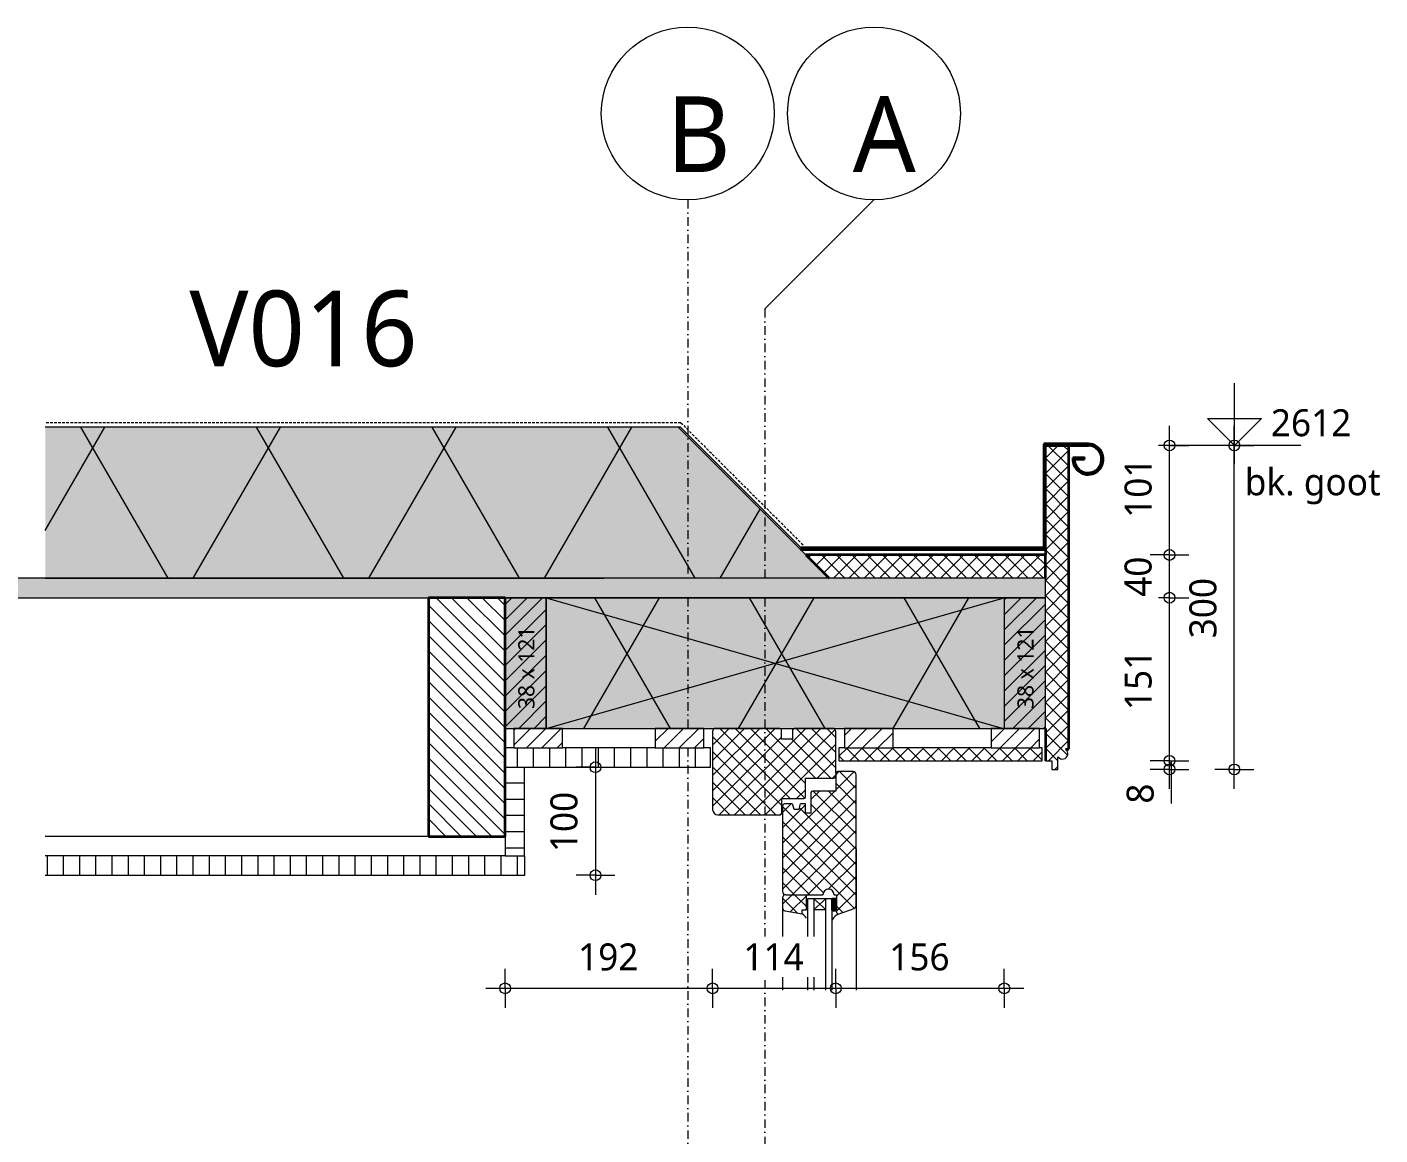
# Model space of a CAD drawing. Header units: millimetres. Extents: x 1789 to 13769, y 2055 to 27197.
# Drawn here: x 11771 to 13023, y 19639 to 20665 of the extents above; entities that cross this region are included whole.
import ezdxf

# ---------------------------------------------------------------- set-up
doc = ezdxf.new("R2010")
doc.units = ezdxf.units.MM
doc.linetypes.add('MV_hidden', pattern=[3.75, 2.5, -1.25])
doc.linetypes.add('MV_stramien', pattern=[16, 8, -4, 0, -4])
for name, color, linetype, lineweight in [('A-ANNO-DIMS', 211, 'Continuous', 13), ('A-ANNO-DIMS-10', 211, 'Continuous', 13), ('A-ANNO-NOTE', 131, 'Continuous', 18), ('A-DETL', 90, 'Continuous', 13), ('A-DETL-GENF', 92, 'Continuous', 18), ('A-DETL-MEDM', 33, 'Continuous', 18), ('G-ANNO-TEXT', 231, 'Continuous', 13)]:
    doc.layers.add(name, color=color, linetype=linetype, lineweight=lineweight)
doc.styles.add('Segoe UI_1', font='segoeui.ttf', dxfattribs={"height": 15})
doc.styles.add('Segoe UI_2', font='segoeui.ttf', dxfattribs={"height": 25})
doc.styles.add('Segoe UI_3', font='segoeui.ttf', dxfattribs={"height": 70})
doc.dimstyles.new('2_5_mm_1', dxfattribs={"dimscale": 304.8, "dimtxt": 26.184099, "dimasz": 0.032808, "dimexe": 0.059055, "dimexo": 0.0625, "dimgap": 0.029528, "dimtad": 1, "dimdec": 0, "dimzin": 0, "dimdsep": 46, "dimtxsty": 'Segoe UI_2', "dimblk1": 'DOTBLANK', "dimblk2": 'DOTBLANK', "dimsah": 1, "dimcen": 0.09, "dimdle": 0.059055, "dimazin": 0, "dimtfac": 1, "dimtdec": 4, "dimtix": 1, "dimtmove": 0, "dimatfit": 3, "dimfxl": 0.059055, "dimfxlon": 1, "dimtvp": 1, "dimtfill": 1, "dimtolj": 1, "dimtzin": 0, "dimarcsym": 2})
doc.dimstyles.new('2_5_mm_2', dxfattribs={"dimscale": 304.8, "dimtxt": 26.184099, "dimasz": 0.032808, "dimexe": 0.059055, "dimexo": 0.0625, "dimgap": 0.029528, "dimtad": 1, "dimdec": 0, "dimzin": 0, "dimdsep": 46, "dimtxsty": 'Segoe UI_2', "dimblk1": 'DOTBLANK', "dimblk2": 'DOTBLANK', "dimsah": 1, "dimcen": 0.09, "dimdle": 0.059055, "dimazin": 0, "dimtfac": 1, "dimtdec": 4, "dimtix": 1, "dimtmove": 1, "dimatfit": 3, "dimfxl": 0.059055, "dimfxlon": 1, "dimtvp": 1, "dimtfill": 1, "dimtolj": 1, "dimtzin": 0, "dimarcsym": 2})
doc.dimstyles.new('2_5_mm_3', dxfattribs={"dimscale": 304.8, "dimtxt": 26.184099, "dimasz": 0.032808, "dimexe": 0.059055, "dimexo": 0.0625, "dimgap": 0.029528, "dimtad": 1, "dimdec": 0, "dimzin": 0, "dimdsep": 46, "dimtxsty": 'Segoe UI_2', "dimblk1": 'DOTBLANK', "dimblk2": 'DOTBLANK', "dimsah": 1, "dimcen": 0.09, "dimdle": 0.059055, "dimazin": 0, "dimtfac": 1, "dimtdec": 4, "dimtix": 1, "dimtmove": 2, "dimatfit": 3, "dimfxl": 0.059055, "dimfxlon": 1, "dimtvp": 1, "dimtfill": 1, "dimtolj": 1, "dimtzin": 0, "dimarcsym": 2})
pattern_1 = [(45, (0, 0), (-7.071068, 7.071068), []), (135, (0, 0), (-7.071068, -7.071068), [])]
pattern_2 = [(270, (0, 0), (-15, -9e-16), [])]
pattern_3 = [(45, (0, 0), (-7.071068, 7.071068), [])]

# ---------------------------------------------------------------- blocks, each defined once
blk = doc.blocks.new('42 isolatie - Type 1-3774970-Details Restauratie 1-10')
at = {"layer": 'A-DETL-GENF'}
blk.add_hatch(color=256, dxfattribs=at).paths.add_polyline_path([(276.3, 0.8), (424.3, 0.8), (424.3, 121.8), (0.3, 121.8), (0.3, 0.8), (268.3, 0.8)])
at = {"layer": 'A-DETL-GENF', "lineweight": 13}
h = blk.add_hatch(dxfattribs=at)
h.set_pattern_fill('FP_1', color=256, style=0, pattern_type=2)
h.set_pattern_definition([(60, (12.83, 244.8), (-107.387, 62), []), (120, (12.83, 244.8), (-107.387, -62), [])])
h.paths.add_polyline_path([(276.3, 0.8), (424.3, 0.8), (424.3, 121.8), (0.3, 121.8), (0.3, 0.8), (268.3, 0.8)])
at = {"layer": 'A-DETL-GENF'}
for p, q in [((424.3, 121.8), (0.3, 121.8)), ((0.3, 121.8), (0.3, 0.8)), ((53.2, 121.8), (0.3, 121.8)), ((424.3, 121.8), (259.9, 121.8)), ((424.3, 0.8), (424.3, 121.8)), ((0.3, 0.8), (15.3, 0.8)), ((0.3, 0.8), (15.3, 0.8)), ((15.3, 0.8), (101.3, 0.8)), ((15.3, 0.8), (101.3, 0.8)), ((101.3, 0.8), (146.3, 0.8)), ((146.3, 0.8), (157.3, 0.8)), ((146.3, 0.8), (157.3, 0.8)), ((157.3, 0.8), (216.7, 0.8)), ((216.7, 0.8), (229.9, 0.8)), ((216.7, 0.8), (229.9, 0.8)), ((229.9, 0.8), (265.3, 0.8)), ((259.9, 0.8), (265.3, 0.8)), ((265.3, 0.8), (276.3, 0.8)), ((265.3, 0.8), (276.3, 0.8)), ((276.3, 0.8), (321.3, 0.8)), ((276.3, 0.8), (321.3, 0.8)), ((321.3, 0.8), (412, 0.8)), ((321.3, 0.8), (412, 0.8)), ((412, 0.8), (424.3, 0.8)), ((412, 0.8), (424.3, 0.8))]:
    blk.add_line(p, q, dxfattribs=at)
blk = doc.blocks.new('42 isolatie - Type 1-3774911-Details Restauratie 1-10')
at = {"layer": 'A-DETL-GENF'}
blk.add_hatch(color=256, dxfattribs=at).paths.add_polyline_path([(209.3, -0.8), (0.3, -0.8), (140.3, -140.8), (726, -140.8), (726, -0.8), (622.6, -0.8)])
at = {"layer": 'A-DETL-GENF', "lineweight": 13}
h = blk.add_hatch(dxfattribs=at)
h.set_pattern_fill('FP_14', color=256, style=0, pattern_type=2)
h.set_pattern_definition([(300, (-857.8, -704), (-121.936, -70.4), []), (240, (-857.8, -704), (-121.936, 70.4), [])])
h.paths.add_polyline_path([(209.3, -0.8), (0.3, -0.8), (140.3, -140.8), (726, -140.8), (726, -0.8), (622.6, -0.8)])
at = {"layer": 'A-DETL-GENF'}
for p, q in [((0.3, -0.8), (21.9, -22.5)), ((726, -0.8), (209.3, -0.8)), ((21.9, -22.5), (26.9, -27.4)), ((21.9, -22.5), (26.9, -27.4)), ((26.9, -27.4), (140.3, -140.8)), ((140.3, -140.8), (726, -140.8)), ((140.3, -140.8), (726, -140.8))]:
    blk.add_line(p, q, dxfattribs=at)
blk = doc.blocks.new('00 plaatmateriaal - d_18 mm-3306958-Details Restauratie 1-10')
at = {"layer": 'A-DETL-GENF', "lineweight": 13}
h = blk.add_hatch(dxfattribs=at)
h.set_pattern_fill('FP_17', color=256, style=0, pattern_type=2)
h.set_pattern_definition([(90, (0, 0), (-15, 9e-16), [])])
h.paths.add_polyline_path([(668.4, -18), (668.4, 0), (224.7, 0), (224.7, -18), (650.4, -18)])
at = {"layer": 'A-DETL-MEDM'}
for p, q in [((650.4, 0), (224.7, 0)), ((668.4, -18), (668.4, 0)), ((224.7, -18), (668.4, -18))]:
    blk.add_line(p, q, dxfattribs=at)
blk = doc.blocks.new('00 plaatmateriaal - d_18 mm-3306959-Details Restauratie 1-10')
at = {"layer": 'A-DETL-GENF', "lineweight": 13}
h = blk.add_hatch(dxfattribs=at)
h.set_pattern_fill('FP_26', color=256, style=0, pattern_type=2)
h.set_pattern_definition(pattern_2)
h.paths.add_polyline_path([(100, 18), (18, 18), (18, 0), (100, 0)])
at = {"layer": 'A-DETL-MEDM'}
for p, q in [((100, 18), (18, 18)), ((100, 0), (100, 18)), ((82, 0), (100, 0))]:
    blk.add_line(p, q, dxfattribs=at)
blk = doc.blocks.new('00 hout_rechthoekig_sls - SLS 38x121-V21-Details Restauratie 1-10')
at = {"layer": 'A-DETL-GENF', "lineweight": 13}
blk.add_hatch(color=256, dxfattribs=at).paths.add_polyline_path([(121, 0), (121, 38), (0, 38), (0, 0)])
at = {"layer": 'A-DETL-MEDM', "lineweight": 13}
h = blk.add_hatch(dxfattribs=at)
h.set_pattern_fill('FP_53', color=256, style=0, pattern_type=2)
h.set_pattern_definition([(135, (20136.481, -12213.73), (-7.071068, -7.071068), [])])
h.paths.add_polyline_path([(121, 0), (121, 38), (0, 38), (0, 0)])
at = {"layer": 'A-DETL-MEDM'}
for p, q in [((121, 38), (0, 38)), ((0, 38), (0, 0)), ((121, 38), (0, 38)), ((121, 8), (121, 38)), ((121, 8), (121, 38)), ((121, 8), (121, 38)), ((0, 0), (121, 0)), ((121, 0), (121, 8)), ((121, 0), (121, 8)), ((121, 0), (121, 8))]:
    blk.add_line(p, q, dxfattribs=at)
blk = doc.blocks.new('00 hout_rechthoekig_sls - SLS 38x121-V22-Details Restauratie 1-10')
at = {"layer": 'A-DETL-GENF', "lineweight": 13}
blk.add_hatch(color=256, dxfattribs=at).paths.add_polyline_path([(121, 0), (121, 38), (0, 38), (0, 0)])
at = {"layer": 'A-DETL-MEDM', "lineweight": 13}
h = blk.add_hatch(dxfattribs=at)
h.set_pattern_fill('FP_54', color=256, style=0, pattern_type=2)
h.set_pattern_definition([(135, (20136.481, -12675.73), (-7.071068, -7.071068), [])])
h.paths.add_polyline_path([(121, 0), (121, 38), (0, 38), (0, 0)])
at = {"layer": 'A-DETL-MEDM'}
for p, q in [((121, 38), (0, 38)), ((0, 38), (0, 0)), ((121, 38), (0, 38)), ((121, 32.7), (121, 38)), ((121, 32.7), (121, 38)), ((121, 32.7), (121, 38)), ((121, 0), (121, 32.7)), ((121, 0), (121, 32.7)), ((121, 0), (121, 32.7)), ((0, 0), (121, 0))]:
    blk.add_line(p, q, dxfattribs=at)
blk = doc.blocks.new('00 plaatmateriaal - d_18 mm-3307018-Details Restauratie 1-10')
at = {"layer": 'A-DETL-GENF', "lineweight": 13}
h = blk.add_hatch(dxfattribs=at)
h.set_pattern_fill('FP_26', color=256, style=0, pattern_type=2)
h.set_pattern_definition(pattern_2)
h.paths.add_polyline_path([(0, 18), (0, 0), (190, 0), (190, 18), (6, 18)])
at = {"layer": 'A-DETL-MEDM'}
for p, q in [((190, 18), (0, 18)), ((0, 18), (0, 0)), ((0, 0), (6, 0)), ((51, 0), (137, 0)), ((182, 0), (190, 0))]:
    blk.add_line(p, q, dxfattribs=at)
blk = doc.blocks.new('31 dubbel_glas - Type 4 vliesgevel 2-3307019-Details Restauratie 1-10')
at = {"layer": 'A-DETL-GENF', "lineweight": 13}
for p, q in [((500, 0), (415.4, 0)), ((500, -23), (500, 0)), ((500, -6), (415.4, -6)), ((490, -6), (490, -17)), ((490, -17), (500, -6)), ((490, -6), (500, -17)), ((415.4, -17), (500, -17)), ((415.4, -23), (500, -23))]:
    blk.add_line(p, q, dxfattribs=at)
blk = doc.blocks.new('DIMBLOCK158-Details Restauratie 1-10')
at = {"layer": 'A-ANNO-DIMS-10'}
for p, q in [((12888.6, 19959.5), (12888.6, 20295.5)), ((12888.6, 20277.5), (12870.6, 20277.5)), ((12888.6, 20277.5), (12906.6, 20277.5)), ((12888.6, 19977.5), (12870.6, 19977.5)), ((12888.6, 19977.5), (12906.6, 19977.5))]:
    blk.add_line(p, q, dxfattribs=at)
for centre in [(12888.6, 20277.5), (12888.6, 19977.5)]:
    blk.add_circle(centre, 5, dxfattribs=at)
at = {"layer": 'A-ANNO-DIMS-10', "color": 0, "insert": (12847, 20098.9), "char_height": 25, "width": 68.555, "attachment_point": 1, "rotation": 90, "line_spacing_factor": 1.142579, "style": 'Segoe UI_2', "bg_fill": 3, "box_fill_scale": 1.25, "bg_fill_color": 9, "bg_fill_true_color": 13158600, "bg_fill_transparency": 0}
blk.add_mtext('300', dxfattribs=at)
blk = doc.blocks.new('_DotBlank')
at = {"color": 0, "linetype": 'ByBlock', "lineweight": -2}
blk.add_line((-0.5, 0), (-1, 0), dxfattribs=at)
blk.add_circle((0, 0), 0.5, dxfattribs=at)
blk = doc.blocks.new('DIMBLOCK159-Details Restauratie 1-10')
at = {"layer": 'A-ANNO-DIMS-10'}
for p, q in [((12828.6, 19985.5), (12810.6, 19985.5)), ((12828.6, 19959.5), (12828.6, 19985.5)), ((12828.6, 19985.5), (12846.6, 19985.5)), ((12830.5, 19984.8), (12828.6, 19981.5)), ((12830.5, 19945.8), (12830.5, 19984.8)), ((12828.6, 19977.5), (12810.6, 19977.5)), ((12828.6, 19977.5), (12846.6, 19977.5))]:
    blk.add_line(p, q, dxfattribs=at)
for centre in [(12828.6, 19985.5), (12828.6, 19977.5)]:
    blk.add_circle(centre, 5, dxfattribs=at)
at = {"layer": 'A-ANNO-DIMS-10', "color": 0, "insert": (12788.9, 19945.8), "char_height": 25, "width": 22.852, "attachment_point": 1, "rotation": 90, "line_spacing_factor": 1.142579, "style": 'Segoe UI_2', "bg_fill": 3, "box_fill_scale": 1.25, "bg_fill_color": 9, "bg_fill_true_color": 13158600, "bg_fill_transparency": 0}
blk.add_mtext('8', dxfattribs=at)
blk = doc.blocks.new('DIMBLOCK160-Details Restauratie 1-10')
at = {"layer": 'A-ANNO-DIMS-10'}
for p, q in [((12828.6, 20136.5), (12810.6, 20136.5)), ((12828.6, 19985.5), (12828.6, 20136.5)), ((12828.6, 20136.5), (12846.6, 20136.5)), ((12828.6, 19985.5), (12810.6, 19985.5)), ((12828.6, 19985.5), (12846.6, 19985.5))]:
    blk.add_line(p, q, dxfattribs=at)
for centre in [(12828.6, 20136.5), (12828.6, 19985.5)]:
    blk.add_circle(centre, 5, dxfattribs=at)
at = {"layer": 'A-ANNO-DIMS-10', "color": 0, "insert": (12787, 20032.4), "char_height": 25, "width": 68.555, "attachment_point": 1, "rotation": 90, "line_spacing_factor": 1.142579, "style": 'Segoe UI_2', "bg_fill": 3, "box_fill_scale": 1.25, "bg_fill_color": 9, "bg_fill_true_color": 13158600, "bg_fill_transparency": 0}
blk.add_mtext('151', dxfattribs=at)
blk = doc.blocks.new('DIMBLOCK161-Details Restauratie 1-10')
at = {"layer": 'A-ANNO-DIMS-10'}
for p, q in [((12828.6, 20176.1), (12810.6, 20176.1)), ((12828.6, 20136.5), (12828.6, 20176.1)), ((12828.6, 20176.1), (12846.6, 20176.1)), ((12828.6, 20136.5), (12810.6, 20136.5)), ((12828.6, 20136.5), (12846.6, 20136.5))]:
    blk.add_line(p, q, dxfattribs=at)
for centre in [(12828.6, 20176.1), (12828.6, 20136.5)]:
    blk.add_circle(centre, 5, dxfattribs=at)
at = {"layer": 'A-ANNO-DIMS-10', "color": 0, "insert": (12787, 20137.3), "char_height": 25, "width": 45.703, "attachment_point": 1, "rotation": 90, "line_spacing_factor": 1.142579, "style": 'Segoe UI_2', "bg_fill": 3, "box_fill_scale": 1.25, "bg_fill_color": 9, "bg_fill_true_color": 13158600, "bg_fill_transparency": 0}
blk.add_mtext('40', dxfattribs=at)
blk = doc.blocks.new('DIMBLOCK162-Details Restauratie 1-10')
at = {"layer": 'A-ANNO-DIMS-10'}
for p, q in [((12828.6, 20176.1), (12828.6, 20295.5)), ((12828.6, 20277.5), (12810.6, 20277.5)), ((12828.6, 20277.5), (12846.6, 20277.5)), ((12828.6, 20176.1), (12810.6, 20176.1)), ((12828.6, 20176.1), (12846.6, 20176.1))]:
    blk.add_line(p, q, dxfattribs=at)
for centre in [(12828.6, 20277.5), (12828.6, 20176.1)]:
    blk.add_circle(centre, 5, dxfattribs=at)
at = {"layer": 'A-ANNO-DIMS-10', "color": 0, "insert": (12787, 20210.4), "char_height": 25, "width": 68.555, "attachment_point": 1, "rotation": 90, "line_spacing_factor": 1.142579, "style": 'Segoe UI_2', "bg_fill": 3, "box_fill_scale": 1.25, "bg_fill_color": 9, "bg_fill_true_color": 13158600, "bg_fill_transparency": 0}
blk.add_mtext('101', dxfattribs=at)
blk = doc.blocks.new('DIMBLOCK163-Details Restauratie 1-10')
at = {"layer": 'A-ANNO-DIMS-10'}
for p, q in [((12213.7, 19774.8), (12213.7, 19792.8)), ((12405.7, 19774.8), (12405.7, 19792.8)), ((12195.7, 19774.8), (12405.7, 19774.8)), ((12213.7, 19774.8), (12213.7, 19756.8)), ((12405.7, 19774.8), (12405.7, 19756.8))]:
    blk.add_line(p, q, dxfattribs=at)
for centre in [(12213.7, 19774.8), (12405.7, 19774.8)]:
    blk.add_circle(centre, 5, dxfattribs=at)
at = {"layer": 'A-ANNO-DIMS-10', "color": 0, "insert": (12281.2, 19816.4), "char_height": 25, "width": 68.555, "attachment_point": 1, "line_spacing_factor": 1.142579, "style": 'Segoe UI_2', "bg_fill": 3, "box_fill_scale": 1.25, "bg_fill_color": 9, "bg_fill_true_color": 13158600, "bg_fill_transparency": 0}
blk.add_mtext('192', dxfattribs=at)
blk = doc.blocks.new('DIMBLOCK164-Details Restauratie 1-10')
at = {"layer": 'A-ANNO-DIMS-10'}
for p, q in [((12405.7, 19774.8), (12405.7, 19792.8)), ((12519.7, 19774.8), (12519.7, 19792.8)), ((12405.7, 19774.8), (12519.7, 19774.8)), ((12405.7, 19774.8), (12405.7, 19756.8)), ((12519.7, 19774.8), (12519.7, 19756.8))]:
    blk.add_line(p, q, dxfattribs=at)
for centre in [(12405.7, 19774.8), (12519.7, 19774.8)]:
    blk.add_circle(centre, 5, dxfattribs=at)
at = {"layer": 'A-ANNO-DIMS-10', "color": 0, "insert": (12434.2, 19816.4), "char_height": 25, "width": 68.555, "attachment_point": 1, "line_spacing_factor": 1.142579, "style": 'Segoe UI_2', "bg_fill": 3, "box_fill_scale": 1.25, "bg_fill_color": 9, "bg_fill_true_color": 13158600, "bg_fill_transparency": 0}
blk.add_mtext('114', dxfattribs=at)
blk = doc.blocks.new('DIMBLOCK165-Details Restauratie 1-10')
at = {"layer": 'A-ANNO-DIMS-10'}
for p, q in [((12519.7, 19774.8), (12519.7, 19792.8)), ((12675.7, 19774.8), (12675.7, 19792.8)), ((12519.7, 19774.8), (12693.7, 19774.8)), ((12519.7, 19774.8), (12519.7, 19756.8)), ((12675.7, 19774.8), (12675.7, 19756.8))]:
    blk.add_line(p, q, dxfattribs=at)
for centre in [(12519.7, 19774.8), (12675.7, 19774.8)]:
    blk.add_circle(centre, 5, dxfattribs=at)
at = {"layer": 'A-ANNO-DIMS-10', "color": 0, "insert": (12569.2, 19816.4), "char_height": 25, "width": 68.555, "attachment_point": 1, "line_spacing_factor": 1.142579, "style": 'Segoe UI_2', "bg_fill": 3, "box_fill_scale": 1.25, "bg_fill_color": 9, "bg_fill_true_color": 13158600, "bg_fill_transparency": 0}
blk.add_mtext('156', dxfattribs=at)
blk = doc.blocks.new('DIMBLOCK169-Details Restauratie 1-10')
at = {"layer": 'A-ANNO-DIMS-10'}
for p, q in [((12297.3, 19997.5), (12297.3, 19861.5)), ((12297.3, 19979.5), (12279.3, 19979.5)), ((12297.3, 19979.5), (12315.3, 19979.5)), ((12297.3, 19879.5), (12279.3, 19879.5)), ((12297.3, 19879.5), (12315.3, 19879.5))]:
    blk.add_line(p, q, dxfattribs=at)
for centre in [(12297.3, 19979.5), (12297.3, 19879.5)]:
    blk.add_circle(centre, 5, dxfattribs=at)
at = {"layer": 'A-ANNO-DIMS-10', "color": 0, "insert": (12255.6, 19900.9), "char_height": 25, "width": 68.555, "attachment_point": 1, "rotation": 90, "line_spacing_factor": 1.142579, "style": 'Segoe UI_2', "bg_fill": 3, "box_fill_scale": 1.25, "bg_fill_color": 9, "bg_fill_true_color": 13158600, "bg_fill_transparency": 0}
blk.add_mtext('100', dxfattribs=at)

msp = doc.modelspace()

# ---------------------------------------------------------------- hatches: boundary and pattern name
at = {"layer": 'A-DETL-GENF'}
for points in [[(12487.1, 20181.1), (12713.7, 20181.1), (12713.7, 20277.5), (12753.6, 20277.5), (12756.7, 20277), (12759.7, 20275.7), (12762.1, 20273.7), (12764.1, 20271.2), (12765.3, 20268.3), (12765.8, 20265.1), (12765.5, 20262), (12764.4, 20259), (12762.6, 20256.4), (12760.2, 20254.3), (12757.4, 20252.9), (12754.3, 20252.2), (12751.1, 20252.3), (12748, 20253.2), (12745.6, 20254.7), (12743.5, 20256.7), (12741.9, 20259.1), (12740.9, 20261.7), (12740.5, 20264.6), (12750, 20264.8), (12750, 20266.3), (12739, 20266.1), (12739.2, 20262.5), (12740.2, 20259.2), (12742, 20256.2), (12744.4, 20253.7), (12747.4, 20251.9), (12750.8, 20250.8), (12754.4, 20250.7), (12757.9, 20251.5), (12761, 20253.1), (12763.7, 20255.4), (12765.7, 20258.3), (12766.9, 20261.7), (12767.3, 20265.2), (12766.8, 20268.7), (12765.4, 20272), (12763.2, 20274.8), (12760.4, 20277), (12757.1, 20278.4), (12753.6, 20279), (12712.2, 20279), (12712.2, 20182.6), (12487.7, 20182.6), (12375.9, 20294.5), (12373.7, 20294.5)], [(12520.5, 19847.2), (12520.5, 19857.5), (12516.5, 19857.5), (12516.5, 19847.2)]]:
    msp.add_hatch(color=7, dxfattribs=at).paths.add_polyline_path(points)
at = {"layer": 'A-DETL-GENF', "lineweight": 13}
h = msp.add_hatch(dxfattribs=at)
h.set_pattern_fill('FP_21', color=250, style=0, pattern_type=2)
h.set_pattern_definition(pattern_1)
h.paths.add_polyline_path([(12725.4, 19977.5), (12725.4, 19989.1), (12726.2, 19988.2), (12727.3, 19987.6), (12728.4, 19987.2), (12729.7, 19987.1), (12730.9, 19987.3), (12732, 19987.8), (12733, 19988.5), (12733.8, 19989.5), (12734.3, 19990.6), (12734.5, 19991.9), (12734.4, 19993.1), (12734, 19994.3), (12733.3, 19995.3), (12732.4, 19996.1), (12735.4, 19996.1), (12735.4, 20277.5), (12713.7, 20277.5), (12713.7, 19985.6), (12719.6, 19985.6), (12719.6, 19977.5)])
h = msp.add_hatch(dxfattribs=at)
h.set_pattern_fill('FP_21', color=250, style=0, pattern_type=2)
h.set_pattern_definition(pattern_1)
h.paths.add_polyline_path([(12513.7, 20154.5), (12713.7, 20154.5), (12713.7, 20176.1), (12492.1, 20176.1)])
h = msp.add_hatch(dxfattribs=at)
h.set_pattern_fill('FP_16', color=253, style=0, pattern_type=2)
h.set_pattern_definition([(0, (0, 0), (0, 10), [100, 0]), (45, (0, 0), (10.0013183, 0), [14.142, -14.142]), (315, (0, 0), (10.0013183, 0), [14.142, -14.142])])
h.paths.add_polyline_path([(12713.7, 20136.5), (12713.7, 20154.5), (11643.4, 20154.5), (11643.4, 20136.5), (12511.3, 20136.5)])
h = msp.add_hatch(dxfattribs=at)
h.set_pattern_fill('FP_2', color=250, style=0, pattern_type=2)
h.set_pattern_definition([(135, (0, 0), (-7.071068, -7.071068), [])])
h.paths.add_polyline_path([(12213.7, 19915.5), (12213.7, 20136.5), (12142.7, 20136.5), (12142.7, 19915.5)])
h = msp.add_hatch(dxfattribs=at)
h.set_pattern_fill('FP_10', color=250, style=0, pattern_type=2)
h.set_pattern_definition(pattern_3)
h.paths.add_polyline_path([(12266.7, 19997.5), (12266.7, 20015.5), (12221.7, 20015.5), (12221.7, 19997.5)])
h = msp.add_hatch(dxfattribs=at)
h.set_pattern_fill('FP_10', color=250, style=0, pattern_type=2)
h.set_pattern_definition(pattern_3)
h.paths.add_polyline_path([(12397.7, 19997.5), (12397.7, 20015.5), (12352.7, 20015.5), (12352.7, 19997.5)])
h = msp.add_hatch(dxfattribs=at)
h.set_pattern_fill('FP_21', color=250, style=0, pattern_type=2)
h.set_pattern_definition(pattern_1)
h.paths.add_polyline_path([(12410.7, 19935.5), (12468.2, 19935.5), (12469, 19935.7), (12469.5, 19936.2), (12469.7, 19937), (12469.7, 19950.5), (12490.6, 19950.5), (12491, 19950.7), (12491.5, 19951.2), (12491.7, 19952), (12491.7, 19969.5), (12518.2, 19969.5), (12518.7, 19969.7), (12519.1, 19970.1), (12519.5, 19970.5), (12519.7, 19971), (12519.7, 19971.5), (12519.6, 20013.3), (12519.3, 20014), (12518.9, 20014.6), (12518.2, 20015.1), (12517.5, 20015.4), (12516.7, 20015.5), (12481.3, 20015.5), (12480.6, 20015.3), (12480, 20014.7), (12479.8, 20014), (12479.8, 20005.5), (12469.6, 20005.5), (12469.6, 20014.4), (12469.2, 20015), (12468.9, 20015.3), (12468.1, 20015.5), (12408, 20015.4), (12407.2, 20015.1), (12406.6, 20014.6), (12406.1, 20014), (12405.8, 20013.3), (12405.7, 20012.5), (12405.7, 19940.5), (12405.9, 19939.2), (12406.4, 19938), (12407.2, 19936.9), (12408.2, 19936.2), (12409.4, 19935.7)])
h = msp.add_hatch(dxfattribs=at)
h.set_pattern_fill('FP_10', color=250, style=0, pattern_type=2)
h.set_pattern_definition(pattern_3)
h.paths.add_polyline_path([(12572.7, 19997.5), (12572.7, 20015.5), (12527.7, 20015.5), (12527.7, 19997.5)])
h = msp.add_hatch(dxfattribs=at)
h.set_pattern_fill('FP_10', color=250, style=0, pattern_type=2)
h.set_pattern_definition(pattern_3)
h.paths.add_polyline_path([(12708.4, 19997.5), (12708.4, 20015.5), (12663.4, 20015.5), (12663.4, 19997.5)])
h = msp.add_hatch(dxfattribs=at)
h.set_pattern_fill('FP_21', color=250, style=0, pattern_type=2)
h.set_pattern_definition(pattern_1)
h.paths.add_polyline_path([(12527.7, 19985.5), (12710.7, 19985.5), (12710.7, 19997.5), (12522.7, 19997.5), (12522.7, 19985.5)])
h = msp.add_hatch(dxfattribs=at)
h.set_pattern_fill('FP_21', color=250, style=0, pattern_type=2)
h.set_pattern_definition(pattern_1)
h.paths.add_polyline_path([(12521.9, 19843.5), (12537.2, 19849.1), (12537.8, 19849.6), (12538.2, 19850.2), (12538.4, 19850.9), (12538.5, 19851.6), (12538.4, 19973.3), (12538.1, 19974), (12537.7, 19974.6), (12537, 19975.1), (12536.3, 19975.4), (12535.5, 19975.5), (12521.2, 19975.5), (12520.5, 19975.3), (12519.9, 19974.7), (12519.7, 19974), (12519.7, 19957.5), (12498.2, 19957.5), (12497.5, 19957.3), (12496.9, 19956.7), (12496.7, 19956), (12496.7, 19937), (12491.7, 19937), (12491.7, 19945.5), (12487.5, 19945.5), (12486.8, 19945.2), (12486.5, 19944.7), (12485.4, 19940.5), (12481.1, 19940.5), (12479.8, 19945), (12479.7, 19945.2), (12479, 19945.5), (12472, 19945.4), (12471.5, 19945.2), (12471.1, 19944.9), (12470.8, 19944.5), (12470.6, 19944), (12470.5, 19943.5), (12470.6, 19863.7), (12470.9, 19863), (12471.4, 19862.4), (12472, 19861.9), (12472.8, 19861.6), (12473.5, 19861.5), (12507.9, 19861.5), (12508.1, 19862.8), (12508.6, 19864.1), (12509.4, 19865.1), (12510.5, 19865.9), (12511.7, 19866.5), (12513, 19866.6), (12514.4, 19866.5), (12515.6, 19865.9), (12516.7, 19865.1), (12517.5, 19864.1), (12518, 19862.8), (12518.2, 19861.5), (12520.5, 19861.5), (12520.5, 19844.9)])
h = msp.add_hatch(dxfattribs=at)
h.set_pattern_fill('FP_21', color=250, style=0, pattern_type=2)
h.set_pattern_definition(pattern_1)
h.paths.add_polyline_path([(12488.5, 19843.8), (12488.5, 19847.5), (12492.5, 19847.5), (12492.5, 19861.5), (12472.8, 19861.4), (12472, 19861.1), (12471.4, 19860.6), (12470.9, 19860), (12470.6, 19859.3), (12470.5, 19858.5), (12470.6, 19848.8), (12470.8, 19848.1), (12471.2, 19847.6), (12471.6, 19847.1), (12472.1, 19846.7), (12472.8, 19846.5)])

# ---------------------------------------------------------------- linework, layer by layer
at = {"layer": 'A-DETL', "linetype": 'MV_stramien', "lineweight": 18}
for p, q in [((12382.7, 20504.9), (12382.7, 20154.5)), ((12454.2, 20404), (12454.2, 20154.5)), ((12382.7, 20136.5), (12382.7, 20015.5)), ((12454.2, 20136.5), (12454.2, 19170.2)), ((12382.7, 19997.5), (12382.7, 19153.2))]:
    msp.add_line(p, q, dxfattribs=at)
at = {"layer": 'A-DETL', "lineweight": 18}
for p, q in [((12454.2, 20404), (12555.1, 20504.9)), ((12888.7, 20260), (12888.7, 20335)), ((12888.7, 20277.5), (12863.7, 20302.5)), ((12863.7, 20302.5), (12913.7, 20302.5)), ((12888.7, 20277.5), (12913.7, 20302.5)), ((12375.9, 20294.5), (12373.7, 20294.5)), ((12373.7, 20294.5), (12487.1, 20181.1)), ((12487.7, 20182.6), (12375.9, 20294.5)), ((12950.1, 20277.5), (12825.1, 20277.5)), ((12713.7, 20154.5), (11643.4, 20154.5)), ((12713.7, 20136.5), (12713.7, 20154.5)), ((11643.4, 20136.5), (12142.7, 20136.5)), ((12213.7, 20136.5), (12713.7, 20136.5)), ((12251.7, 20015.5), (12675.7, 20136.5)), ((12251.7, 20136.5), (12674.5, 20015.5)), ((12266.7, 20015.5), (12221.7, 20015.5)), ((12221.7, 20015.5), (12221.7, 19997.5)), ((12266.7, 20015.5), (12352.7, 20015.5)), ((12266.7, 19997.5), (12266.7, 20015.5)), ((12397.7, 20015.5), (12352.7, 20015.5)), ((12352.7, 20015.5), (12352.7, 19997.5)), ((12397.7, 20015.5), (12527.7, 20015.5)), ((12397.7, 19997.5), (12397.7, 20015.5)), ((12405.7, 20012.5), (12405.7, 19940.5)), ((12468.1, 20015.5), (12408.7, 20015.5)), ((12469.6, 20005.5), (12469.6, 20014)), ((12479.8, 20014), (12479.8, 20005.5)), ((12516.7, 20015.5), (12481.3, 20015.5)), ((12519.7, 20002.4), (12519.7, 20012.5)), ((12572.7, 20015.5), (12527.7, 20015.5)), ((12527.7, 20015.5), (12527.7, 19997.5)), ((12572.7, 20015.5), (12663.4, 20015.5)), ((12572.7, 19997.5), (12572.7, 20015.5)), ((12708.4, 20015.5), (12663.4, 20015.5)), ((12663.4, 20015.5), (12663.4, 19997.5)), ((12708.4, 19997.5), (12708.4, 20015.5)), ((12221.7, 19997.5), (12266.7, 19997.5)), ((12352.7, 19997.5), (12397.7, 19997.5)), ((12479.8, 20005.5), (12469.6, 20005.5)), ((12519.7, 19974), (12519.7, 20002.4)), ((12527.7, 19997.5), (12522.7, 19997.5)), ((12522.7, 19997.5), (12522.7, 19985.5)), ((12527.7, 19997.5), (12572.7, 19997.5)), ((12663.4, 19997.5), (12572.7, 19997.5)), ((12663.4, 19997.5), (12708.4, 19997.5)), ((12710.7, 19997.5), (12708.4, 19997.5)), ((12710.7, 19985.5), (12710.7, 19997.5)), ((12522.7, 19985.5), (12710.7, 19985.5)), ((12713.7, 19985.6), (12719.6, 19985.6)), ((12719.6, 19985.6), (12719.6, 19977.5)), ((12725.4, 19977.5), (12725.4, 19989.1)), ((12519.7, 19974), (12519.7, 19957.5)), ((12535.5, 19975.5), (12521.2, 19975.5)), ((12538.5, 19851.6), (12538.5, 19972.5)), ((12719.6, 19977.5), (12725.4, 19977.5)), ((12491.7, 19952), (12491.7, 19969.5)), ((12491.7, 19969.5), (12517.7, 19969.5)), ((12469.7, 19937), (12469.7, 19950.5)), ((12469.7, 19950.5), (12490.2, 19950.5)), ((12496.7, 19956), (12496.7, 19937)), ((12519.7, 19957.5), (12498.2, 19957.5)), ((12410.7, 19935.5), (12468.2, 19935.5)), ((12470.5, 19943.5), (12470.5, 19864.5)), ((12479, 19945.5), (12472.5, 19945.5)), ((12481.1, 19940.5), (12479.9, 19944.7)), ((12485.4, 19940.5), (12481.1, 19940.5)), ((12486.5, 19944.7), (12485.4, 19940.5)), ((12491.7, 19945.5), (12487.5, 19945.5)), ((12491.7, 19937), (12491.7, 19945.5)), ((12496.7, 19937), (12491.7, 19937)), ((12142.7, 19915.5), (11788.1, 19915.5)), ((12538.5, 19903.9), (12538.5, 19773.2)), ((12473.5, 19861.5), (12507.9, 19861.5)), ((12492.5, 19847.5), (12492.5, 19861.5)), ((12518.2, 19861.5), (12520.5, 19861.5)), ((12520.5, 19861.5), (12520.5, 19844.9)), ((12470.5, 19858.5), (12470.5, 19849.4)), ((12470.5, 19849.4), (12470.5, 19773.2)), ((12472.8, 19846.5), (12488.5, 19843.8)), ((12488.5, 19843.8), (12488.5, 19847.5)), ((12488.5, 19847.5), (12492.5, 19847.5)), ((12521.9, 19843.5), (12536.6, 19848.8)), ((12520.5, 19844.9), (12521.9, 19843.5))]:
    msp.add_line(p, q, dxfattribs=at)
at = {"layer": 'A-DETL', "linetype": 'MV_hidden', "lineweight": 18}
for q in [(11788.1, 20298.5), (12489.5, 20185.3)]:
    msp.add_line((12376.3, 20298.5), q, dxfattribs=at)
at = {"layer": 'A-DETL', "lineweight": 35}
for p, q in [((12753.6, 20279), (12712.2, 20279)), ((12712.2, 20279), (12712.2, 20182.6)), ((12713.7, 20181.1), (12713.7, 20277.5)), ((12713.7, 20277.5), (12753.6, 20277.5)), ((12735.4, 19996.1), (12735.4, 20277.5)), ((12750, 20266.3), (12739, 20266.1)), ((12740.5, 20264.6), (12750, 20264.8)), ((12750, 20264.8), (12750, 20266.3)), ((12487.1, 20181.1), (12713.7, 20181.1)), ((12712.2, 20182.6), (12487.7, 20182.6)), ((12713.7, 20176.1), (12492.1, 20176.1)), ((12492.1, 20176.1), (12513.7, 20154.5)), ((12713.7, 20181.1), (12713.7, 20176.1)), ((12713.7, 20154.5), (12713.7, 20176.1)), ((12142.7, 20136.5), (12142.7, 19915.5)), ((12213.7, 20136.5), (12142.7, 20136.5)), ((12213.7, 19915.5), (12213.7, 20136.5)), ((12713.7, 20015.5), (12713.7, 19985.6)), ((12732.4, 19996.1), (12735.4, 19996.1)), ((12142.7, 19915.5), (12213.7, 19915.5)), ((12516.5, 19857.5), (12516.5, 19847.2)), ((12520.5, 19857.5), (12516.5, 19857.5)), ((12516.5, 19847.2), (12520.5, 19847.2))]:
    msp.add_line(p, q, dxfattribs=at)
at = {"layer": 'A-DETL', "lineweight": 18}
for centre in [(12382.7, 20584.9), (12555.1, 20584.9)]:
    msp.add_circle(centre, 80, dxfattribs=at)
at = {"layer": 'A-DETL', "lineweight": 35}
for centre, radius, start, end in [((12753.1, 20264.8), 14.2, 246.2692, 87.9684), ((12753.1, 20264.8), 12.7, 246.291, 87.8514), ((12753.3, 20264.9), 14.3, 175.4607, 245.9012), ((12753.3, 20264.9), 12.8, 181.4784, 245.8796)]:
    msp.add_arc(centre, radius, start, end, dxfattribs=at)
at = {"layer": 'A-DETL', "lineweight": 18}
for centre, radius, start, end in [((12408.7, 20012.5), 3, 90, 180), ((12468.1, 20014), 1.5, 0, 90), ((12481.3, 20014), 1.5, 90, 180), ((12516.7, 20012.5), 3, 0, 90), ((12729.5, 19992.1), 5.01, 215.7955, 54.2045), ((12521.2, 19974), 1.5, 90, 180), ((12535.5, 19972.5), 3, 0, 90), ((12517.7, 19971.5), 2, 270, 0), ((12490.2, 19952), 1.5, 270, 0), ((12498.2, 19956), 1.5, 90, 180), ((12410.7, 19940.5), 5, 180, 270), ((12468.2, 19937), 1.5, 270, 0), ((12472.5, 19943.5), 2, 90, 180), ((12479, 19944.5), 1, 15, 90), ((12487.5, 19944.5), 1, 90, 165), ((12473.5, 19864.5), 3, 180, 270), ((12473.5, 19858.5), 3, 90, 180), ((12513, 19861.5), 5.15, 0, 180), ((12473.5, 19849.4), 3, 180, 255.1242), ((12535.5, 19851.6), 3, 290, 0), ((12482.9, 19833.9), 11.3, 31.5104, 60.023), ((12527.9, 19831.7), 13.2, 116.892, 149.6513)]:
    msp.add_arc(centre, radius, start, end, dxfattribs=at)

# ---------------------------------------------------------------- block references
at = {"layer": 'A-DETL-GENF', "rotation": 180}
msp.add_blockref('42 isolatie - Type 1-3774911-Details Restauratie 1-10', (12514, 20153.7), dxfattribs=at)
at = {"layer": 'A-DETL-GENF'}
msp.add_blockref('42 isolatie - Type 1-3774970-Details Restauratie 1-10', (12251.5, 20014.7), dxfattribs=at)
at = {"layer": 'A-DETL-GENF', "lineweight": 13, "rotation": 89.99999999999827}
msp.add_blockref('31 dubbel_glas - Type 4 vliesgevel 2-3307019-Details Restauratie 1-10', (12493.5, 19357.7), dxfattribs=at)
at = {"layer": 'A-DETL-MEDM', "lineweight": 13, "rotation": 269.9999999999999}
for name, p in [('00 hout_rechthoekig_sls - SLS 38x121-V21-Details Restauratie 1-10', (12213.7, 20136.5)), ('00 hout_rechthoekig_sls - SLS 38x121-V22-Details Restauratie 1-10', (12675.7, 20136.5))]:
    msp.add_blockref(name, p, dxfattribs=at)
at = {"layer": 'A-DETL-MEDM'}
for name, p, rotation in [('00 plaatmateriaal - d_18 mm-3307018-Details Restauratie 1-10', (12403.7, 19997.5), 180), ('00 plaatmateriaal - d_18 mm-3306959-Details Restauratie 1-10', (12213.7, 19997.5), 270)]:
    msp.add_blockref(name, p, dxfattribs=dict(at, rotation=rotation))
msp.add_blockref('00 plaatmateriaal - d_18 mm-3306958-Details Restauratie 1-10', (11563.4, 19897.5), dxfattribs=at)

# ---------------------------------------------------------------- texts
at = {"layer": 'A-ANNO-NOTE', "lineweight": 13, "char_height": 15, "width": 94.599, "attachment_point": 1, "rotation": 90, "style": 'Segoe UI_1'}
for insert in [(12225.8, 20033.4), (12687.8, 20033.4)]:
    msp.add_mtext('38 x 121', dxfattribs=dict(at, insert=insert))
at = {"layer": 'G-ANNO-TEXT', "color": 7, "char_height": 70, "attachment_point": 1, "style": 'Segoe UI_3'}
for s, insert, width in [('B', (12363.1, 20600.7), 69.747), ('A', (12535.5, 20600.7), 78.565), ('V016', (11921.5, 20420.8), 272.574)]:
    msp.add_mtext(s, dxfattribs=dict(at, insert=insert, width=width))

# ---------------------------------------------------------------- next in the draw order: texts
at = {"layer": 'G-ANNO-TEXT', "color": 7, "insert": (12922.4, 20311), "char_height": 25, "width": 92.996, "attachment_point": 1, "style": 'Segoe UI_2', "bg_fill": 3, "box_fill_scale": 1.25, "bg_fill_color": 9, "bg_fill_true_color": 13158600, "bg_fill_transparency": 0}
msp.add_mtext('2612', dxfattribs=at)

# ---------------------------------------------------------------- next in the draw order: dimensions: what is measured, and where the dimension line sits
at = {"layer": 'A-ANNO-DIMS'}
for base, p1, p2, override, picture, middle in [((12888.6, 20277.5), (12870.6, 19977.5), (12870.6, 20277.5), {"dimpost": '<>', "dimfxl": 300}, 'DIMBLOCK158-Details Restauratie 1-10', (12866.7, 20127.5)), ((12297.3, 19879.5), (12315.3, 19979.5), (12279.3, 19879.5), {"dimpost": '<>', "dimfxl": 106.282642}, 'DIMBLOCK169-Details Restauratie 1-10', (12275.3, 19929.5))]:
    dim = msp.add_linear_dim(base=base, p1=p1, p2=p2, angle=90, dimstyle='2_5_mm_1', override=override, dxfattribs=at)
    dim.commit()
    dim.dimension.update_dxf_attribs({"geometry": picture, "text_midpoint": middle})
dim = msp.add_linear_dim(base=(12405.7, 19774.8), p1=(12213.7, 19792.8), p2=(12405.7, 19792.8), dimstyle='2_5_mm_1', override={"dimpost": '<>', "dimfxl": 192}, dxfattribs=at)
dim.commit()
dim.dimension.update_dxf_attribs({"geometry": 'DIMBLOCK163-Details Restauratie 1-10', "text_midpoint": (12309.7, 19796.8)})

# ---------------------------------------------------------------- next in the draw order: texts
at = {"layer": 'G-ANNO-TEXT', "color": 7, "insert": (12898.3, 20256.3), "char_height": 25, "width": 155.527, "attachment_point": 1, "style": 'Segoe UI_2'}
msp.add_mtext('bk. goot', dxfattribs=at)

# ---------------------------------------------------------------- next in the draw order: dimensions: what is measured, and where the dimension line sits
at = {"layer": 'A-ANNO-DIMS'}
dim = msp.add_linear_dim(base=(12828.6, 19985.5), p1=(12810.6, 19977.5), p2=(12810.6, 19985.5), angle=90, dimstyle='2_5_mm_2', override={"dimpost": '<>', "dimfxl": 8}, dxfattribs=at)
dim.commit()
dim.dimension.update_dxf_attribs({"geometry": 'DIMBLOCK159-Details Restauratie 1-10', "text_midpoint": (12805.6, 19957.2), "dimtype": 160, "text_rotation": 90})
dim = msp.add_linear_dim(base=(12519.7, 19774.8), p1=(12405.7, 19792.8), p2=(12519.7, 19792.8), dimstyle='2_5_mm_1', override={"dimpost": '<>', "dimfxl": 114}, dxfattribs=at)
dim.commit()
dim.dimension.update_dxf_attribs({"geometry": 'DIMBLOCK164-Details Restauratie 1-10', "text_midpoint": (12462.7, 19796.6)})

# ---------------------------------------------------------------- next in the draw order: dimensions: what is measured, and where the dimension line sits
dim = msp.add_linear_dim(base=(12828.6, 20136.5), p1=(12810.6, 19985.5), p2=(12810.6, 20136.5), angle=90, dimstyle='2_5_mm_1', override={"dimpost": '<>', "dimfxl": 151}, dxfattribs=at)
dim.commit()
dim.dimension.update_dxf_attribs({"geometry": 'DIMBLOCK160-Details Restauratie 1-10', "text_midpoint": (12806.6, 20061)})
dim = msp.add_linear_dim(base=(12675.7, 19774.8), p1=(12519.7, 19792.8), p2=(12675.7, 19792.8), dimstyle='2_5_mm_1', override={"dimpost": '<>', "dimfxl": 156}, dxfattribs=at)
dim.commit()
dim.dimension.update_dxf_attribs({"geometry": 'DIMBLOCK165-Details Restauratie 1-10', "text_midpoint": (12597.7, 19796.8)})

# ---------------------------------------------------------------- next in the draw order: dimensions: what is measured, and where the dimension line sits
dim = msp.add_linear_dim(base=(12828.6, 20176.1), p1=(12810.6, 20136.5), p2=(12810.6, 20176.1), angle=90, dimstyle='2_5_mm_1', override={"dimpost": '<>', "dimfxl": 39.654491}, dxfattribs=at)
dim.commit()
dim.dimension.update_dxf_attribs({"geometry": 'DIMBLOCK161-Details Restauratie 1-10', "text_midpoint": (12806.7, 20156.3)})

# ---------------------------------------------------------------- next in the draw order: dimensions: what is measured, and where the dimension line sits
dim = msp.add_linear_dim(base=(12828.6, 20277.5), p1=(12810.6, 20176.1), p2=(12810.6, 20277.5), angle=90, dimstyle='2_5_mm_3', override={"dimpost": '<>', "dimfxl": 101.345509}, dxfattribs=at)
dim.commit()
dim.dimension.update_dxf_attribs({"geometry": 'DIMBLOCK162-Details Restauratie 1-10', "text_midpoint": (12803.7, 20244.7), "dimtype": 160, "text_rotation": 90})

doc.saveas('drawing.dxf')
